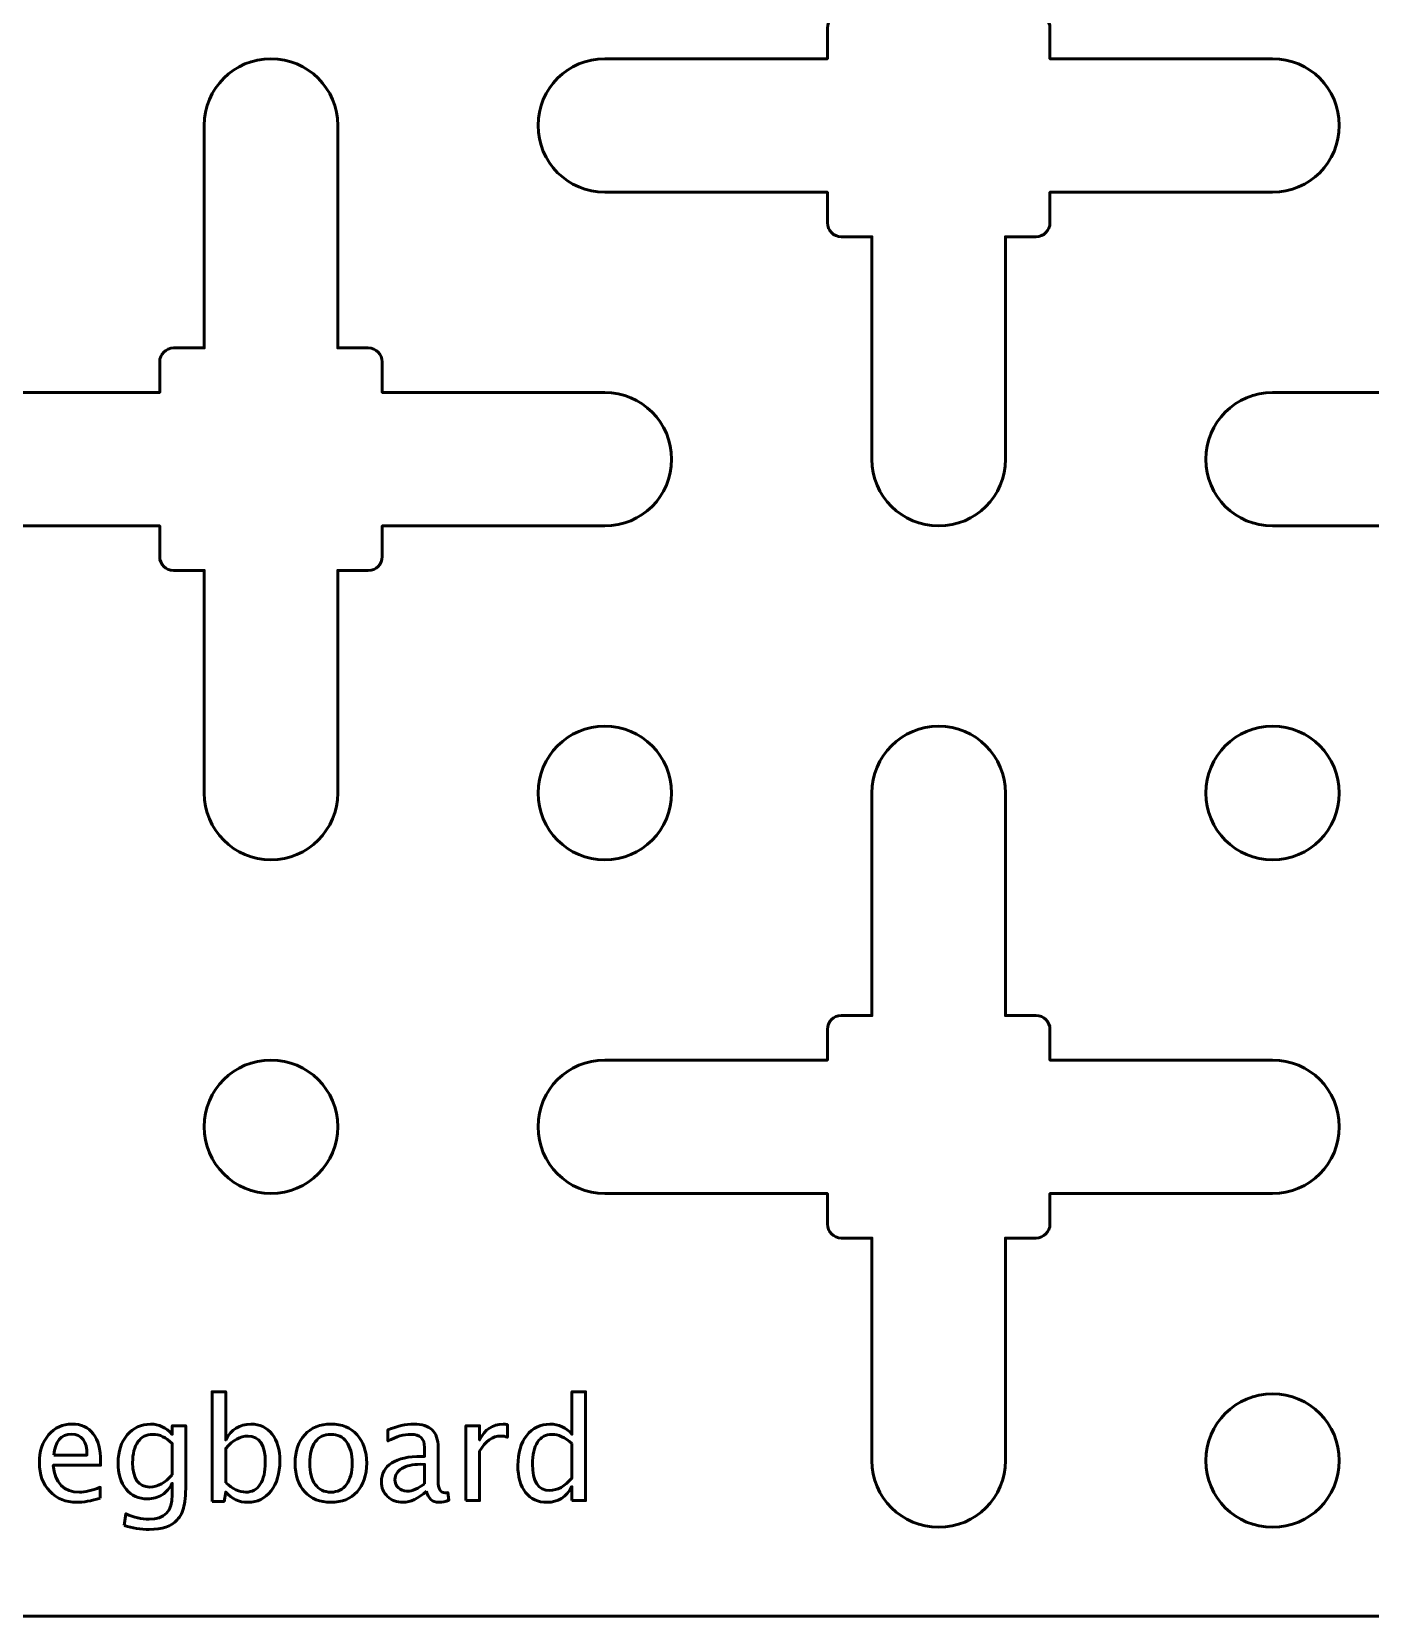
# Model space of a CAD drawing. Header units: centimetres. Extents: x -24.7 to 24.7, y -24.7 to 24.7.
# Drawn here: x -11.57 to -5.56, y -24.7 to -17.58 of the extents above; entities that cross this region are included whole.
import ezdxf

# ---------------------------------------------------------------- set-up
doc = ezdxf.new("R2010")
doc.units = ezdxf.units.CM
doc.header["$MEASUREMENT"] = 0
doc.layers.add('Layer 1', color=7, linetype='Continuous')

msp = doc.modelspace()

# ---------------------------------------------------------------- linework, layer by layer
at = {"layer": 'Layer 1', "lineweight": 53}
for centre in [(-8.99999, -21.00001), (-5.99999, -21.00001), (-10.49999, -22.50001), (-5.99999, -24.00001)]:
    msp.add_ellipse(centre, major_axis=(0, 0.30001), ratio=1, dxfattribs=at)
for points, knots in [([(-24.7, -24.2), (-24.7, -24.2), (-24.7, 24.2), (-24.7, 24.2), (-24.7, 24.2), (-24.7, 24.47614), (-24.47614, 24.7), (-24.2, 24.7), (-24.2, 24.7), (-24.2, 24.7), (24.2, 24.7), (24.2, 24.7), (24.2, 24.7), (24.47614, 24.7), (24.7, 24.47614), (24.7, 24.2), (24.7, 24.2), (24.7, 24.2), (24.7, -24.2), (24.7, -24.2), (24.7, -24.2), (24.7, -24.47614), (24.47614, -24.7), (24.2, -24.7), (24.2, -24.7), (24.2, -24.7), (-24.2, -24.7), (-24.2, -24.7), (-24.2, -24.7), (-24.47614, -24.7), (-24.7, -24.47614), (-24.7, -24.2)], [0, 0, 0, 0, 0.1111111, 0.1111111, 0.1111111, 0.1111111, 0.2222222, 0.2222222, 0.2222222, 0.2222222, 0.3333333, 0.3333333, 0.3333333, 0.3333333, 0.4444444, 0.4444444, 0.4444444, 0.4444444, 0.5555556, 0.5555556, 0.5555556, 0.5555556, 0.6666667, 0.6666667, 0.6666667, 0.6666667, 0.7777778, 0.7777778, 0.7777778, 0.7777778, 1, 1, 1, 1]), ([(-7.8, -19.5), (-7.8, -19.5), (-7.8, -18.49998), (-7.8, -18.49998), (-7.8, -18.49998), (-7.8, -18.49998), (-7.9375, -18.49998), (-7.9375, -18.49998), (-7.9375, -18.49998), (-7.97202, -18.49998), (-8, -18.47199), (-8, -18.43748), (-8, -18.43748), (-8, -18.43748), (-8, -18.3), (-8, -18.3), (-8, -18.3), (-8, -18.3), (-9, -18.3), (-9, -18.3), (-9, -18.3), (-9.16569, -18.3), (-9.3, -18.16569), (-9.3, -18), (-9.3, -18), (-9.3, -17.83431), (-9.16569, -17.7), (-9, -17.7), (-9, -17.7), (-9, -17.7), (-8, -17.7), (-8, -17.7), (-8, -17.7), (-8, -17.7), (-8, -17.56252), (-8, -17.56252), (-8, -17.56252), (-8, -17.52801), (-7.97202, -17.50002), (-7.9375, -17.50002), (-7.9375, -17.50002), (-7.9375, -17.50002), (-7.8, -17.50002), (-7.8, -17.50002), (-7.8, -17.50002), (-7.8, -17.50002), (-7.8, -16.5), (-7.8, -16.5), (-7.8, -16.5), (-7.8, -16.33431), (-7.66569, -16.2), (-7.5, -16.2), (-7.5, -16.2), (-7.33431, -16.2), (-7.2, -16.33431), (-7.2, -16.5), (-7.2, -16.5), (-7.2, -16.5), (-7.2, -17.50002), (-7.2, -17.50002), (-7.2, -17.50002), (-7.2, -17.50002), (-7.0625, -17.50002), (-7.0625, -17.50002), (-7.0625, -17.50002), (-7.02798, -17.50002), (-7, -17.52801), (-7, -17.56252), (-7, -17.56252), (-7, -17.56252), (-7, -17.7), (-7, -17.7), (-7, -17.7), (-7, -17.7), (-6, -17.7), (-6, -17.7), (-6, -17.7), (-5.83431, -17.7), (-5.7, -17.83431), (-5.7, -18), (-5.7, -18), (-5.7, -18.16569), (-5.83431, -18.3), (-6, -18.3), (-6, -18.3), (-6, -18.3), (-7, -18.3), (-7, -18.3), (-7, -18.3), (-7, -18.3), (-7, -18.43748), (-7, -18.43748), (-7, -18.43748), (-7, -18.47199), (-7.02798, -18.49998), (-7.0625, -18.49998), (-7.0625, -18.49998), (-7.0625, -18.49998), (-7.2, -18.49998), (-7.2, -18.49998), (-7.2, -18.49998), (-7.2, -18.49998), (-7.2, -19.5), (-7.2, -19.5), (-7.2, -19.5), (-7.2, -19.66569), (-7.33431, -19.8), (-7.5, -19.8), (-7.5, -19.8), (-7.66569, -19.8), (-7.8, -19.66569), (-7.8, -19.5)], [0, 0, 0, 0, 0.0344828, 0.0344828, 0.0344828, 0.0344828, 0.0689655, 0.0689655, 0.0689655, 0.0689655, 0.1034483, 0.1034483, 0.1034483, 0.1034483, 0.137931, 0.137931, 0.137931, 0.137931, 0.1724138, 0.1724138, 0.1724138, 0.1724138, 0.2068966, 0.2068966, 0.2068966, 0.2068966, 0.2413793, 0.2413793, 0.2413793, 0.2413793, 0.2758621, 0.2758621, 0.2758621, 0.2758621, 0.3103448, 0.3103448, 0.3103448, 0.3103448, 0.3448276, 0.3448276, 0.3448276, 0.3448276, 0.3793103, 0.3793103, 0.3793103, 0.3793103, 0.4137931, 0.4137931, 0.4137931, 0.4137931, 0.4482759, 0.4482759, 0.4482759, 0.4482759, 0.4827586, 0.4827586, 0.4827586, 0.4827586, 0.5172414, 0.5172414, 0.5172414, 0.5172414, 0.5517241, 0.5517241, 0.5517241, 0.5517241, 0.5862069, 0.5862069, 0.5862069, 0.5862069, 0.6206897, 0.6206897, 0.6206897, 0.6206897, 0.6551724, 0.6551724, 0.6551724, 0.6551724, 0.6896552, 0.6896552, 0.6896552, 0.6896552, 0.7241379, 0.7241379, 0.7241379, 0.7241379, 0.7586207, 0.7586207, 0.7586207, 0.7586207, 0.7931034, 0.7931034, 0.7931034, 0.7931034, 0.8275862, 0.8275862, 0.8275862, 0.8275862, 0.862069, 0.862069, 0.862069, 0.862069, 0.8965517, 0.8965517, 0.8965517, 0.8965517, 0.9310345, 0.9310345, 0.9310345, 0.9310345, 1, 1, 1, 1]), ([(-10.8, -21), (-10.8, -21), (-10.8, -19.99998), (-10.8, -19.99998), (-10.8, -19.99998), (-10.8, -19.99998), (-10.9375, -19.99998), (-10.9375, -19.99998), (-10.9375, -19.99998), (-10.97202, -19.99998), (-11, -19.97199), (-11, -19.93748), (-11, -19.93748), (-11, -19.93748), (-11, -19.8), (-11, -19.8), (-11, -19.8), (-11, -19.8), (-12, -19.8), (-12, -19.8), (-12, -19.8), (-12.16569, -19.8), (-12.3, -19.66569), (-12.3, -19.5), (-12.3, -19.5), (-12.3, -19.33431), (-12.16569, -19.2), (-12, -19.2), (-12, -19.2), (-12, -19.2), (-11, -19.2), (-11, -19.2), (-11, -19.2), (-11, -19.2), (-11, -19.06252), (-11, -19.06252), (-11, -19.06252), (-11, -19.02801), (-10.97202, -19.00002), (-10.9375, -19.00002), (-10.9375, -19.00002), (-10.9375, -19.00002), (-10.8, -19.00002), (-10.8, -19.00002), (-10.8, -19.00002), (-10.8, -19.00002), (-10.8, -18), (-10.8, -18), (-10.8, -18), (-10.8, -17.83431), (-10.66569, -17.7), (-10.5, -17.7), (-10.5, -17.7), (-10.33431, -17.7), (-10.2, -17.83431), (-10.2, -18), (-10.2, -18), (-10.2, -18), (-10.2, -19.00002), (-10.2, -19.00002), (-10.2, -19.00002), (-10.2, -19.00002), (-10.0625, -19.00002), (-10.0625, -19.00002), (-10.0625, -19.00002), (-10.02798, -19.00002), (-10, -19.02801), (-10, -19.06252), (-10, -19.06252), (-10, -19.06252), (-10, -19.2), (-10, -19.2), (-10, -19.2), (-10, -19.2), (-9, -19.2), (-9, -19.2), (-9, -19.2), (-8.83431, -19.2), (-8.7, -19.33431), (-8.7, -19.5), (-8.7, -19.5), (-8.7, -19.66569), (-8.83431, -19.8), (-9, -19.8), (-9, -19.8), (-9, -19.8), (-10, -19.8), (-10, -19.8), (-10, -19.8), (-10, -19.8), (-10, -19.93748), (-10, -19.93748), (-10, -19.93748), (-10, -19.97199), (-10.02798, -19.99998), (-10.0625, -19.99998), (-10.0625, -19.99998), (-10.0625, -19.99998), (-10.2, -19.99998), (-10.2, -19.99998), (-10.2, -19.99998), (-10.2, -19.99998), (-10.2, -21), (-10.2, -21), (-10.2, -21), (-10.2, -21.16569), (-10.33431, -21.3), (-10.5, -21.3), (-10.5, -21.3), (-10.66569, -21.3), (-10.8, -21.16569), (-10.8, -21)], [0, 0, 0, 0, 0.0344828, 0.0344828, 0.0344828, 0.0344828, 0.0689655, 0.0689655, 0.0689655, 0.0689655, 0.1034483, 0.1034483, 0.1034483, 0.1034483, 0.137931, 0.137931, 0.137931, 0.137931, 0.1724138, 0.1724138, 0.1724138, 0.1724138, 0.2068966, 0.2068966, 0.2068966, 0.2068966, 0.2413793, 0.2413793, 0.2413793, 0.2413793, 0.2758621, 0.2758621, 0.2758621, 0.2758621, 0.3103448, 0.3103448, 0.3103448, 0.3103448, 0.3448276, 0.3448276, 0.3448276, 0.3448276, 0.3793103, 0.3793103, 0.3793103, 0.3793103, 0.4137931, 0.4137931, 0.4137931, 0.4137931, 0.4482759, 0.4482759, 0.4482759, 0.4482759, 0.4827586, 0.4827586, 0.4827586, 0.4827586, 0.5172414, 0.5172414, 0.5172414, 0.5172414, 0.5517241, 0.5517241, 0.5517241, 0.5517241, 0.5862069, 0.5862069, 0.5862069, 0.5862069, 0.6206897, 0.6206897, 0.6206897, 0.6206897, 0.6551724, 0.6551724, 0.6551724, 0.6551724, 0.6896552, 0.6896552, 0.6896552, 0.6896552, 0.7241379, 0.7241379, 0.7241379, 0.7241379, 0.7586207, 0.7586207, 0.7586207, 0.7586207, 0.7931034, 0.7931034, 0.7931034, 0.7931034, 0.8275862, 0.8275862, 0.8275862, 0.8275862, 0.862069, 0.862069, 0.862069, 0.862069, 0.8965517, 0.8965517, 0.8965517, 0.8965517, 0.9310345, 0.9310345, 0.9310345, 0.9310345, 1, 1, 1, 1]), ([(-4.8, -21), (-4.8, -21), (-4.8, -19.99998), (-4.8, -19.99998), (-4.8, -19.99998), (-4.8, -19.99998), (-4.9375, -19.99998), (-4.9375, -19.99998), (-4.9375, -19.99998), (-4.97202, -19.99998), (-5, -19.97199), (-5, -19.93748), (-5, -19.93748), (-5, -19.93748), (-5, -19.8), (-5, -19.8), (-5, -19.8), (-5, -19.8), (-6, -19.8), (-6, -19.8), (-6, -19.8), (-6.16569, -19.8), (-6.3, -19.66569), (-6.3, -19.5), (-6.3, -19.5), (-6.3, -19.33431), (-6.16569, -19.2), (-6, -19.2), (-6, -19.2), (-6, -19.2), (-5, -19.2), (-5, -19.2), (-5, -19.2), (-5, -19.2), (-5, -19.06252), (-5, -19.06252), (-5, -19.06252), (-5, -19.02801), (-4.97202, -19.00002), (-4.9375, -19.00002), (-4.9375, -19.00002), (-4.9375, -19.00002), (-4.8, -19.00002), (-4.8, -19.00002), (-4.8, -19.00002), (-4.8, -19.00002), (-4.8, -18), (-4.8, -18), (-4.8, -18), (-4.8, -17.83431), (-4.66569, -17.7), (-4.5, -17.7), (-4.5, -17.7), (-4.33431, -17.7), (-4.2, -17.83431), (-4.2, -18), (-4.2, -18), (-4.2, -18), (-4.2, -19.00002), (-4.2, -19.00002), (-4.2, -19.00002), (-4.2, -19.00002), (-4.0625, -19.00002), (-4.0625, -19.00002), (-4.0625, -19.00002), (-4.02798, -19.00002), (-4, -19.02801), (-4, -19.06252), (-4, -19.06252), (-4, -19.06252), (-4, -19.2), (-4, -19.2), (-4, -19.2), (-4, -19.2), (-3, -19.2), (-3, -19.2), (-3, -19.2), (-2.83431, -19.2), (-2.7, -19.33431), (-2.7, -19.5), (-2.7, -19.5), (-2.7, -19.66569), (-2.83431, -19.8), (-3, -19.8), (-3, -19.8), (-3, -19.8), (-4, -19.8), (-4, -19.8), (-4, -19.8), (-4, -19.8), (-4, -19.93748), (-4, -19.93748), (-4, -19.93748), (-4, -19.97199), (-4.02798, -19.99998), (-4.0625, -19.99998), (-4.0625, -19.99998), (-4.0625, -19.99998), (-4.2, -19.99998), (-4.2, -19.99998), (-4.2, -19.99998), (-4.2, -19.99998), (-4.2, -21), (-4.2, -21), (-4.2, -21), (-4.2, -21.16569), (-4.33431, -21.3), (-4.5, -21.3), (-4.5, -21.3), (-4.66569, -21.3), (-4.8, -21.16569), (-4.8, -21)], [0, 0, 0, 0, 0.0344828, 0.0344828, 0.0344828, 0.0344828, 0.0689655, 0.0689655, 0.0689655, 0.0689655, 0.1034483, 0.1034483, 0.1034483, 0.1034483, 0.137931, 0.137931, 0.137931, 0.137931, 0.1724138, 0.1724138, 0.1724138, 0.1724138, 0.2068966, 0.2068966, 0.2068966, 0.2068966, 0.2413793, 0.2413793, 0.2413793, 0.2413793, 0.2758621, 0.2758621, 0.2758621, 0.2758621, 0.3103448, 0.3103448, 0.3103448, 0.3103448, 0.3448276, 0.3448276, 0.3448276, 0.3448276, 0.3793103, 0.3793103, 0.3793103, 0.3793103, 0.4137931, 0.4137931, 0.4137931, 0.4137931, 0.4482759, 0.4482759, 0.4482759, 0.4482759, 0.4827586, 0.4827586, 0.4827586, 0.4827586, 0.5172414, 0.5172414, 0.5172414, 0.5172414, 0.5517241, 0.5517241, 0.5517241, 0.5517241, 0.5862069, 0.5862069, 0.5862069, 0.5862069, 0.6206897, 0.6206897, 0.6206897, 0.6206897, 0.6551724, 0.6551724, 0.6551724, 0.6551724, 0.6896552, 0.6896552, 0.6896552, 0.6896552, 0.7241379, 0.7241379, 0.7241379, 0.7241379, 0.7586207, 0.7586207, 0.7586207, 0.7586207, 0.7931034, 0.7931034, 0.7931034, 0.7931034, 0.8275862, 0.8275862, 0.8275862, 0.8275862, 0.862069, 0.862069, 0.862069, 0.862069, 0.8965517, 0.8965517, 0.8965517, 0.8965517, 0.9310345, 0.9310345, 0.9310345, 0.9310345, 1, 1, 1, 1]), ([(-7.8, -24), (-7.8, -24), (-7.8, -22.99998), (-7.8, -22.99998), (-7.8, -22.99998), (-7.8, -22.99998), (-7.9375, -22.99998), (-7.9375, -22.99998), (-7.9375, -22.99998), (-7.97202, -22.99998), (-8, -22.97199), (-8, -22.93748), (-8, -22.93748), (-8, -22.93748), (-8, -22.8), (-8, -22.8), (-8, -22.8), (-8, -22.8), (-9, -22.8), (-9, -22.8), (-9, -22.8), (-9.16569, -22.8), (-9.3, -22.66569), (-9.3, -22.5), (-9.3, -22.5), (-9.3, -22.33431), (-9.16569, -22.2), (-9, -22.2), (-9, -22.2), (-9, -22.2), (-8, -22.2), (-8, -22.2), (-8, -22.2), (-8, -22.2), (-8, -22.06252), (-8, -22.06252), (-8, -22.06252), (-8, -22.02801), (-7.97202, -22.00002), (-7.9375, -22.00002), (-7.9375, -22.00002), (-7.9375, -22.00002), (-7.8, -22.00002), (-7.8, -22.00002), (-7.8, -22.00002), (-7.8, -22.00002), (-7.8, -21), (-7.8, -21), (-7.8, -21), (-7.8, -20.83431), (-7.66569, -20.7), (-7.5, -20.7), (-7.5, -20.7), (-7.33431, -20.7), (-7.2, -20.83431), (-7.2, -21), (-7.2, -21), (-7.2, -21), (-7.2, -22.00002), (-7.2, -22.00002), (-7.2, -22.00002), (-7.2, -22.00002), (-7.0625, -22.00002), (-7.0625, -22.00002), (-7.0625, -22.00002), (-7.02798, -22.00002), (-7, -22.02801), (-7, -22.06252), (-7, -22.06252), (-7, -22.06252), (-7, -22.2), (-7, -22.2), (-7, -22.2), (-7, -22.2), (-6, -22.2), (-6, -22.2), (-6, -22.2), (-5.83431, -22.2), (-5.7, -22.33431), (-5.7, -22.5), (-5.7, -22.5), (-5.7, -22.66569), (-5.83431, -22.8), (-6, -22.8), (-6, -22.8), (-6, -22.8), (-7, -22.8), (-7, -22.8), (-7, -22.8), (-7, -22.8), (-7, -22.93748), (-7, -22.93748), (-7, -22.93748), (-7, -22.97199), (-7.02798, -22.99998), (-7.0625, -22.99998), (-7.0625, -22.99998), (-7.0625, -22.99998), (-7.2, -22.99998), (-7.2, -22.99998), (-7.2, -22.99998), (-7.2, -22.99998), (-7.2, -24), (-7.2, -24), (-7.2, -24), (-7.2, -24.16569), (-7.33431, -24.3), (-7.5, -24.3), (-7.5, -24.3), (-7.66569, -24.3), (-7.8, -24.16569), (-7.8, -24)], [0, 0, 0, 0, 0.0344828, 0.0344828, 0.0344828, 0.0344828, 0.0689655, 0.0689655, 0.0689655, 0.0689655, 0.1034483, 0.1034483, 0.1034483, 0.1034483, 0.137931, 0.137931, 0.137931, 0.137931, 0.1724138, 0.1724138, 0.1724138, 0.1724138, 0.2068966, 0.2068966, 0.2068966, 0.2068966, 0.2413793, 0.2413793, 0.2413793, 0.2413793, 0.2758621, 0.2758621, 0.2758621, 0.2758621, 0.3103448, 0.3103448, 0.3103448, 0.3103448, 0.3448276, 0.3448276, 0.3448276, 0.3448276, 0.3793103, 0.3793103, 0.3793103, 0.3793103, 0.4137931, 0.4137931, 0.4137931, 0.4137931, 0.4482759, 0.4482759, 0.4482759, 0.4482759, 0.4827586, 0.4827586, 0.4827586, 0.4827586, 0.5172414, 0.5172414, 0.5172414, 0.5172414, 0.5517241, 0.5517241, 0.5517241, 0.5517241, 0.5862069, 0.5862069, 0.5862069, 0.5862069, 0.6206897, 0.6206897, 0.6206897, 0.6206897, 0.6551724, 0.6551724, 0.6551724, 0.6551724, 0.6896552, 0.6896552, 0.6896552, 0.6896552, 0.7241379, 0.7241379, 0.7241379, 0.7241379, 0.7586207, 0.7586207, 0.7586207, 0.7586207, 0.7931034, 0.7931034, 0.7931034, 0.7931034, 0.8275862, 0.8275862, 0.8275862, 0.8275862, 0.862069, 0.862069, 0.862069, 0.862069, 0.8965517, 0.8965517, 0.8965517, 0.8965517, 0.9310345, 0.9310345, 0.9310345, 0.9310345, 1, 1, 1, 1])]:
    msp.add_open_spline(points, degree=3, knots=knots, dxfattribs=at)
at = {"layer": 'Layer 1', "color": 5, "lineweight": 53}
for points, knots in [([(-10.76417, -24.18384), (-10.76417, -24.18384), (-10.76417, -23.69044), (-10.76417, -23.69044), (-10.76417, -23.69044), (-10.76417, -23.69044), (-10.70321, -23.69044), (-10.70321, -23.69044), (-10.70321, -23.69044), (-10.70321, -23.69044), (-10.70321, -23.90709), (-10.70321, -23.90709), (-10.70321, -23.90709), (-10.67823, -23.85999), (-10.64066, -23.83649), (-10.5906, -23.83649), (-10.5906, -23.83649), (-10.55007, -23.83649), (-10.51821, -23.85121), (-10.49493, -23.88073), (-10.49493, -23.88073), (-10.47165, -23.91026), (-10.46, -23.95058), (-10.46, -24.0017), (-10.46, -24.0017), (-10.46, -24.05737), (-10.47323, -24.10235), (-10.49959, -24.13643), (-10.49959, -24.13643), (-10.52594, -24.17061), (-10.56065, -24.18765), (-10.60362, -24.18765), (-10.60362, -24.18765), (-10.64352, -24.18765), (-10.67675, -24.17241), (-10.70321, -24.14182), (-10.70321, -24.14182), (-10.70321, -24.14182), (-10.71062, -24.18384), (-10.71062, -24.18384), (-10.71062, -24.18384), (-10.71062, -24.18384), (-10.76417, -24.18384), (-10.76417, -24.18384)], [0, 0, 0, 0, 0.0833333, 0.0833333, 0.0833333, 0.0833333, 0.1666667, 0.1666667, 0.1666667, 0.1666667, 0.25, 0.25, 0.25, 0.25, 0.3333333, 0.3333333, 0.3333333, 0.3333333, 0.4166667, 0.4166667, 0.4166667, 0.4166667, 0.5, 0.5, 0.5, 0.5, 0.5833333, 0.5833333, 0.5833333, 0.5833333, 0.6666667, 0.6666667, 0.6666667, 0.6666667, 0.75, 0.75, 0.75, 0.75, 0.8333333, 0.8333333, 0.8333333, 0.8333333, 1, 1, 1, 1]), ([(-9.14745, -24.18003), (-9.14745, -24.18003), (-9.14745, -24.11685), (-9.14745, -24.11685), (-9.14745, -24.11685), (-9.17233, -24.16405), (-9.20979, -24.18765), (-9.25985, -24.18765), (-9.25985, -24.18765), (-9.30049, -24.18765), (-9.33245, -24.17294), (-9.35573, -24.14341), (-9.35573, -24.14341), (-9.37902, -24.11388), (-9.39066, -24.07356), (-9.39066, -24.02244), (-9.39066, -24.02244), (-9.39066, -23.96656), (-9.37743, -23.92158), (-9.35108, -23.88751), (-9.35108, -23.88751), (-9.32462, -23.85353), (-9.28991, -23.83649), (-9.24683, -23.83649), (-9.24683, -23.83649), (-9.20693, -23.83649), (-9.1737, -23.85173), (-9.14745, -23.88232), (-9.14745, -23.88232), (-9.14745, -23.88232), (-9.14745, -23.69044), (-9.14745, -23.69044), (-9.14745, -23.69044), (-9.14745, -23.69044), (-9.08649, -23.69044), (-9.08649, -23.69044), (-9.08649, -23.69044), (-9.08649, -23.69044), (-9.08649, -24.18003), (-9.08649, -24.18003), (-9.08649, -24.18003), (-9.08649, -24.18003), (-9.14745, -24.18003), (-9.14745, -24.18003)], [0, 0, 0, 0, 0.0833333, 0.0833333, 0.0833333, 0.0833333, 0.1666667, 0.1666667, 0.1666667, 0.1666667, 0.25, 0.25, 0.25, 0.25, 0.3333333, 0.3333333, 0.3333333, 0.3333333, 0.4166667, 0.4166667, 0.4166667, 0.4166667, 0.5, 0.5, 0.5, 0.5, 0.5833333, 0.5833333, 0.5833333, 0.5833333, 0.6666667, 0.6666667, 0.6666667, 0.6666667, 0.75, 0.75, 0.75, 0.75, 0.8333333, 0.8333333, 0.8333333, 0.8333333, 1, 1, 1, 1]), ([(-11.26687, -24.16923), (-11.30783, -24.18151), (-11.34286, -24.18765), (-11.37207, -24.18765), (-11.37207, -24.18765), (-11.42192, -24.18765), (-11.46245, -24.17114), (-11.49368, -24.13823), (-11.49368, -24.13823), (-11.5249, -24.10531), (-11.54056, -24.06266), (-11.54056, -24.01017), (-11.54056, -24.01017), (-11.54056, -23.95926), (-11.5268, -23.91746), (-11.49918, -23.88475), (-11.49918, -23.88475), (-11.47156, -23.85216), (-11.43621, -23.83586), (-11.39313, -23.83586), (-11.39313, -23.83586), (-11.35239, -23.83586), (-11.32085, -23.85036), (-11.29862, -23.87936), (-11.29862, -23.87936), (-11.2764, -23.90836), (-11.26529, -23.94942), (-11.26529, -24.00265), (-11.26529, -24.00265), (-11.26529, -24.00265), (-11.2656, -24.02128), (-11.2656, -24.02128), (-11.2656, -24.02128), (-11.2656, -24.02128), (-11.47833, -24.02128), (-11.47833, -24.02128), (-11.47833, -24.02128), (-11.46944, -24.10171), (-11.43018, -24.14193), (-11.36064, -24.14193), (-11.36064, -24.14193), (-11.33514, -24.14193), (-11.30392, -24.13473), (-11.26687, -24.12034), (-11.26687, -24.12034), (-11.26687, -24.12034), (-11.26687, -24.16923), (-11.26687, -24.16923)], [0, 0, 0, 0, 0.0769231, 0.0769231, 0.0769231, 0.0769231, 0.1538462, 0.1538462, 0.1538462, 0.1538462, 0.2307692, 0.2307692, 0.2307692, 0.2307692, 0.3076923, 0.3076923, 0.3076923, 0.3076923, 0.3846154, 0.3846154, 0.3846154, 0.3846154, 0.4615385, 0.4615385, 0.4615385, 0.4615385, 0.5384615, 0.5384615, 0.5384615, 0.5384615, 0.6153846, 0.6153846, 0.6153846, 0.6153846, 0.6923077, 0.6923077, 0.6923077, 0.6923077, 0.7692308, 0.7692308, 0.7692308, 0.7692308, 0.8461538, 0.8461538, 0.8461538, 0.8461538, 1, 1, 1, 1]), ([(-11.15882, -24.29179), (-11.15882, -24.29179), (-11.15162, -24.23909), (-11.15162, -24.23909), (-11.15162, -24.23909), (-11.11627, -24.2556), (-11.08124, -24.26385), (-11.04664, -24.26385), (-11.04664, -24.26385), (-10.97795, -24.26385), (-10.94355, -24.22744), (-10.94355, -24.15474), (-10.94355, -24.15474), (-10.94355, -24.15474), (-10.94355, -24.10182), (-10.94355, -24.10182), (-10.94355, -24.10182), (-10.95414, -24.12415), (-10.96917, -24.1414), (-10.98875, -24.15378), (-10.98875, -24.15378), (-11.00832, -24.16617), (-11.03013, -24.17241), (-11.05415, -24.17241), (-11.05415, -24.17241), (-11.0949, -24.17241), (-11.12718, -24.1578), (-11.15099, -24.12859), (-11.15099, -24.12859), (-11.1748, -24.09938), (-11.18676, -24.0598), (-11.18676, -24.00985), (-11.18676, -24.00985), (-11.18676, -23.95873), (-11.17321, -23.91703), (-11.14612, -23.88475), (-11.14612, -23.88475), (-11.11892, -23.85258), (-11.08389, -23.83649), (-11.04082, -23.83649), (-11.04082, -23.83649), (-11.00314, -23.83649), (-10.97065, -23.85173), (-10.94355, -23.88232), (-10.94355, -23.88232), (-10.94355, -23.88232), (-10.94355, -23.84348), (-10.94355, -23.84348), (-10.94355, -23.84348), (-10.94355, -23.84348), (-10.88259, -23.84348), (-10.88259, -23.84348), (-10.88259, -23.84348), (-10.88259, -23.84348), (-10.88259, -24.08817), (-10.88259, -24.08817), (-10.88259, -24.08817), (-10.88259, -24.14077), (-10.88535, -24.17971), (-10.89085, -24.20501), (-10.89085, -24.20501), (-10.89625, -24.2303), (-10.90662, -24.25104), (-10.92165, -24.26713), (-10.92165, -24.26713), (-10.94832, -24.29539), (-10.99002, -24.30957), (-11.04664, -24.30957), (-11.04664, -24.30957), (-11.08548, -24.30957), (-11.12284, -24.30364), (-11.15882, -24.29179)], [0, 0, 0, 0, 0.0526316, 0.0526316, 0.0526316, 0.0526316, 0.1052632, 0.1052632, 0.1052632, 0.1052632, 0.1578947, 0.1578947, 0.1578947, 0.1578947, 0.2105263, 0.2105263, 0.2105263, 0.2105263, 0.2631579, 0.2631579, 0.2631579, 0.2631579, 0.3157895, 0.3157895, 0.3157895, 0.3157895, 0.3684211, 0.3684211, 0.3684211, 0.3684211, 0.4210526, 0.4210526, 0.4210526, 0.4210526, 0.4736842, 0.4736842, 0.4736842, 0.4736842, 0.5263158, 0.5263158, 0.5263158, 0.5263158, 0.5789474, 0.5789474, 0.5789474, 0.5789474, 0.6315789, 0.6315789, 0.6315789, 0.6315789, 0.6842105, 0.6842105, 0.6842105, 0.6842105, 0.7368421, 0.7368421, 0.7368421, 0.7368421, 0.7894737, 0.7894737, 0.7894737, 0.7894737, 0.8421053, 0.8421053, 0.8421053, 0.8421053, 0.8947368, 0.8947368, 0.8947368, 0.8947368, 1, 1, 1, 1]), ([(-10.23055, -24.18765), (-10.27998, -24.18765), (-10.31914, -24.17188), (-10.34792, -24.14034), (-10.34792, -24.14034), (-10.37682, -24.1088), (-10.39121, -24.06594), (-10.39121, -24.01186), (-10.39121, -24.01186), (-10.39121, -23.95789), (-10.37682, -23.91513), (-10.34792, -23.8837), (-10.34792, -23.8837), (-10.31914, -23.85226), (-10.27998, -23.83649), (-10.23055, -23.83649), (-10.23055, -23.83649), (-10.18113, -23.83649), (-10.14197, -23.85226), (-10.11319, -23.8837), (-10.11319, -23.8837), (-10.08429, -23.91513), (-10.0699, -23.95789), (-10.0699, -24.01186), (-10.0699, -24.01186), (-10.0699, -24.06594), (-10.08429, -24.1088), (-10.11319, -24.14034), (-10.11319, -24.14034), (-10.14197, -24.17188), (-10.18113, -24.18765), (-10.23055, -24.18765)], [0, 0, 0, 0, 0.1111111, 0.1111111, 0.1111111, 0.1111111, 0.2222222, 0.2222222, 0.2222222, 0.2222222, 0.3333333, 0.3333333, 0.3333333, 0.3333333, 0.4444444, 0.4444444, 0.4444444, 0.4444444, 0.5555556, 0.5555556, 0.5555556, 0.5555556, 0.6666667, 0.6666667, 0.6666667, 0.6666667, 0.7777778, 0.7777778, 0.7777778, 0.7777778, 1, 1, 1, 1]), ([(-9.80098, -24.13717), (-9.8376, -24.17082), (-9.87284, -24.18765), (-9.90671, -24.18765), (-9.90671, -24.18765), (-9.93454, -24.18765), (-9.95772, -24.17897), (-9.97603, -24.16151), (-9.97603, -24.16151), (-9.99444, -24.14405), (-10.00365, -24.12203), (-10.00365, -24.09547), (-10.00365, -24.09547), (-10.00365, -24.05874), (-9.9882, -24.03049), (-9.95729, -24.0108), (-9.95729, -24.0108), (-9.92639, -23.99112), (-9.88205, -23.98127), (-9.82426, -23.98127), (-9.82426, -23.98127), (-9.82426, -23.98127), (-9.80997, -23.98127), (-9.80997, -23.98127), (-9.80997, -23.98127), (-9.80997, -23.98127), (-9.80997, -23.94074), (-9.80997, -23.94074), (-9.80997, -23.94074), (-9.80997, -23.90169), (-9.83029, -23.88221), (-9.87104, -23.88221), (-9.87104, -23.88221), (-9.90258, -23.88221), (-9.93708, -23.89216), (-9.97444, -23.91206), (-9.97444, -23.91206), (-9.97444, -23.91206), (-9.97444, -23.86189), (-9.97444, -23.86189), (-9.97444, -23.86189), (-9.93338, -23.84496), (-9.89464, -23.83649), (-9.85834, -23.83649), (-9.85834, -23.83649), (-9.82098, -23.83649), (-9.79336, -23.84496), (-9.77568, -23.862), (-9.77568, -23.862), (-9.7579, -23.87904), (-9.74901, -23.90529), (-9.74901, -23.94074), (-9.74901, -23.94074), (-9.74901, -23.94074), (-9.74901, -24.09282), (-9.74901, -24.09282), (-9.74901, -24.09282), (-9.74901, -24.12764), (-9.73833, -24.1451), (-9.71684, -24.1451), (-9.71684, -24.1451), (-9.7142, -24.1451), (-9.71028, -24.14468), (-9.70509, -24.14383), (-9.70509, -24.14383), (-9.70509, -24.14383), (-9.70075, -24.1777), (-9.70075, -24.1777), (-9.70075, -24.1777), (-9.71462, -24.18437), (-9.72986, -24.18765), (-9.74658, -24.18765), (-9.74658, -24.18765), (-9.77505, -24.18765), (-9.79315, -24.17082), (-9.80098, -24.13717)], [0, 0, 0, 0, 0.05, 0.05, 0.05, 0.05, 0.1, 0.1, 0.1, 0.1, 0.15, 0.15, 0.15, 0.15, 0.2, 0.2, 0.2, 0.2, 0.25, 0.25, 0.25, 0.25, 0.3, 0.3, 0.3, 0.3, 0.35, 0.35, 0.35, 0.35, 0.4, 0.4, 0.4, 0.4, 0.45, 0.45, 0.45, 0.45, 0.5, 0.5, 0.5, 0.5, 0.55, 0.55, 0.55, 0.55, 0.6, 0.6, 0.6, 0.6, 0.65, 0.65, 0.65, 0.65, 0.7, 0.7, 0.7, 0.7, 0.75, 0.75, 0.75, 0.75, 0.8, 0.8, 0.8, 0.8, 0.85, 0.85, 0.85, 0.85, 0.9, 0.9, 0.9, 0.9, 1, 1, 1, 1]), ([(-9.62381, -24.18003), (-9.62381, -24.18003), (-9.62381, -23.84348), (-9.62381, -23.84348), (-9.62381, -23.84348), (-9.62381, -23.84348), (-9.56285, -23.84348), (-9.56285, -23.84348), (-9.56285, -23.84348), (-9.56285, -23.84348), (-9.56285, -23.90709), (-9.56285, -23.90709), (-9.56285, -23.90709), (-9.53861, -23.85999), (-9.50348, -23.83649), (-9.45733, -23.83649), (-9.45733, -23.83649), (-9.45109, -23.83649), (-9.44453, -23.83702), (-9.43775, -23.83808), (-9.43775, -23.83808), (-9.43775, -23.83808), (-9.43775, -23.89513), (-9.43775, -23.89513), (-9.43775, -23.89513), (-9.44834, -23.89163), (-9.45765, -23.88983), (-9.46569, -23.88983), (-9.46569, -23.88983), (-9.50443, -23.88983), (-9.53681, -23.91269), (-9.56285, -23.95852), (-9.56285, -23.95852), (-9.56285, -23.95852), (-9.56285, -24.18003), (-9.56285, -24.18003), (-9.56285, -24.18003), (-9.56285, -24.18003), (-9.62381, -24.18003), (-9.62381, -24.18003)], [0, 0, 0, 0, 0.0909091, 0.0909091, 0.0909091, 0.0909091, 0.1818182, 0.1818182, 0.1818182, 0.1818182, 0.2727273, 0.2727273, 0.2727273, 0.2727273, 0.3636364, 0.3636364, 0.3636364, 0.3636364, 0.4545455, 0.4545455, 0.4545455, 0.4545455, 0.5454545, 0.5454545, 0.5454545, 0.5454545, 0.6363636, 0.6363636, 0.6363636, 0.6363636, 0.7272727, 0.7272727, 0.7272727, 0.7272727, 0.8181818, 0.8181818, 0.8181818, 0.8181818, 1, 1, 1, 1]), ([(-11.47515, -23.97556), (-11.47515, -23.97556), (-11.32656, -23.97556), (-11.32656, -23.97556), (-11.32656, -23.97556), (-11.32656, -23.91291), (-11.34995, -23.88158), (-11.39663, -23.88158), (-11.39663, -23.88158), (-11.44362, -23.88158), (-11.46976, -23.91291), (-11.47515, -23.97556)], [0, 0, 0, 0, 0.25, 0.25, 0.25, 0.25, 0.5, 0.5, 0.5, 0.5, 1, 1, 1, 1]), ([(-10.94355, -24.06361), (-10.94355, -24.06361), (-10.94355, -23.92402), (-10.94355, -23.92402), (-10.94355, -23.92402), (-10.97044, -23.89618), (-10.99975, -23.88221), (-11.0314, -23.88221), (-11.0314, -23.88221), (-11.05955, -23.88221), (-11.08156, -23.89343), (-11.09744, -23.91598), (-11.09744, -23.91598), (-11.11342, -23.93841), (-11.12135, -23.96963), (-11.12135, -24.00943), (-11.12135, -24.00943), (-11.12135, -24.08256), (-11.09543, -24.11907), (-11.04346, -24.11907), (-11.04346, -24.11907), (-11.00811, -24.11907), (-10.97478, -24.10055), (-10.94355, -24.06361)], [0, 0, 0, 0, 0.1428571, 0.1428571, 0.1428571, 0.1428571, 0.2857143, 0.2857143, 0.2857143, 0.2857143, 0.4285714, 0.4285714, 0.4285714, 0.4285714, 0.5714286, 0.5714286, 0.5714286, 0.5714286, 0.7142857, 0.7142857, 0.7142857, 0.7142857, 1, 1, 1, 1]), ([(-10.70321, -24.09981), (-10.67178, -24.12785), (-10.64183, -24.14193), (-10.61336, -24.14193), (-10.61336, -24.14193), (-10.58531, -24.14193), (-10.56362, -24.13018), (-10.54838, -24.10679), (-10.54838, -24.10679), (-10.53303, -24.0834), (-10.52541, -24.05049), (-10.52541, -24.00794), (-10.52541, -24.00794), (-10.52541, -23.9292), (-10.55144, -23.88983), (-10.60351, -23.88983), (-10.60351, -23.88983), (-10.63759, -23.88983), (-10.67082, -23.90825), (-10.70321, -23.94519), (-10.70321, -23.94519), (-10.70321, -23.94519), (-10.70321, -24.09981), (-10.70321, -24.09981)], [0, 0, 0, 0, 0.1428571, 0.1428571, 0.1428571, 0.1428571, 0.2857143, 0.2857143, 0.2857143, 0.2857143, 0.4285714, 0.4285714, 0.4285714, 0.4285714, 0.5714286, 0.5714286, 0.5714286, 0.5714286, 0.7142857, 0.7142857, 0.7142857, 0.7142857, 1, 1, 1, 1]), ([(-10.23066, -24.14193), (-10.2005, -24.14193), (-10.177, -24.13061), (-10.16028, -24.10785), (-10.16028, -24.10785), (-10.14367, -24.0852), (-10.1353, -24.05314), (-10.1353, -24.01186), (-10.1353, -24.01186), (-10.1353, -23.97069), (-10.14367, -23.93873), (-10.16028, -23.91608), (-10.16028, -23.91608), (-10.177, -23.89354), (-10.2005, -23.88221), (-10.23066, -23.88221), (-10.23066, -23.88221), (-10.26093, -23.88221), (-10.28442, -23.89354), (-10.30093, -23.91608), (-10.30093, -23.91608), (-10.31755, -23.93873), (-10.3258, -23.97069), (-10.3258, -24.01186), (-10.3258, -24.01186), (-10.3258, -24.05314), (-10.31755, -24.0852), (-10.30093, -24.10785), (-10.30093, -24.10785), (-10.28442, -24.13061), (-10.26093, -24.14193), (-10.23066, -24.14193)], [0, 0, 0, 0, 0.1111111, 0.1111111, 0.1111111, 0.1111111, 0.2222222, 0.2222222, 0.2222222, 0.2222222, 0.3333333, 0.3333333, 0.3333333, 0.3333333, 0.4444444, 0.4444444, 0.4444444, 0.4444444, 0.5555556, 0.5555556, 0.5555556, 0.5555556, 0.6666667, 0.6666667, 0.6666667, 0.6666667, 0.7777778, 0.7777778, 0.7777778, 0.7777778, 1, 1, 1, 1]), ([(-9.14745, -23.92402), (-9.1791, -23.89618), (-9.20905, -23.88221), (-9.23741, -23.88221), (-9.23741, -23.88221), (-9.26535, -23.88221), (-9.28694, -23.89386), (-9.30229, -23.91725), (-9.30229, -23.91725), (-9.31763, -23.94053), (-9.32525, -23.97355), (-9.32525, -24.01631), (-9.32525, -24.01631), (-9.32525, -24.09494), (-9.29922, -24.13431), (-9.24704, -24.13431), (-9.24704, -24.13431), (-9.21318, -24.13431), (-9.17995, -24.11579), (-9.14745, -24.07885), (-9.14745, -24.07885), (-9.14745, -24.07885), (-9.14745, -23.92402), (-9.14745, -23.92402)], [0, 0, 0, 0, 0.1428571, 0.1428571, 0.1428571, 0.1428571, 0.2857143, 0.2857143, 0.2857143, 0.2857143, 0.4285714, 0.4285714, 0.4285714, 0.4285714, 0.5714286, 0.5714286, 0.5714286, 0.5714286, 0.7142857, 0.7142857, 0.7142857, 0.7142857, 1, 1, 1, 1]), ([(-9.80997, -24.10394), (-9.80997, -24.10394), (-9.80997, -24.01747), (-9.80997, -24.01747), (-9.80997, -24.01747), (-9.80997, -24.01747), (-9.82955, -24.01683), (-9.82955, -24.01683), (-9.82955, -24.01683), (-9.86342, -24.01683), (-9.89073, -24.02308), (-9.91157, -24.03557), (-9.91157, -24.03557), (-9.93232, -24.04816), (-9.94269, -24.06478), (-9.94269, -24.08552), (-9.94269, -24.08552), (-9.94269, -24.10002), (-9.9375, -24.1123), (-9.92724, -24.12235), (-9.92724, -24.12235), (-9.91687, -24.1324), (-9.90427, -24.13748), (-9.88935, -24.13748), (-9.88935, -24.13748), (-9.86395, -24.13748), (-9.83749, -24.12627), (-9.80997, -24.10394)], [0, 0, 0, 0, 0.125, 0.125, 0.125, 0.125, 0.25, 0.25, 0.25, 0.25, 0.375, 0.375, 0.375, 0.375, 0.5, 0.5, 0.5, 0.5, 0.625, 0.625, 0.625, 0.625, 0.75, 0.75, 0.75, 0.75, 1, 1, 1, 1])]:
    msp.add_open_spline(points, degree=3, knots=knots, dxfattribs=at)

doc.saveas('drawing.dxf')
